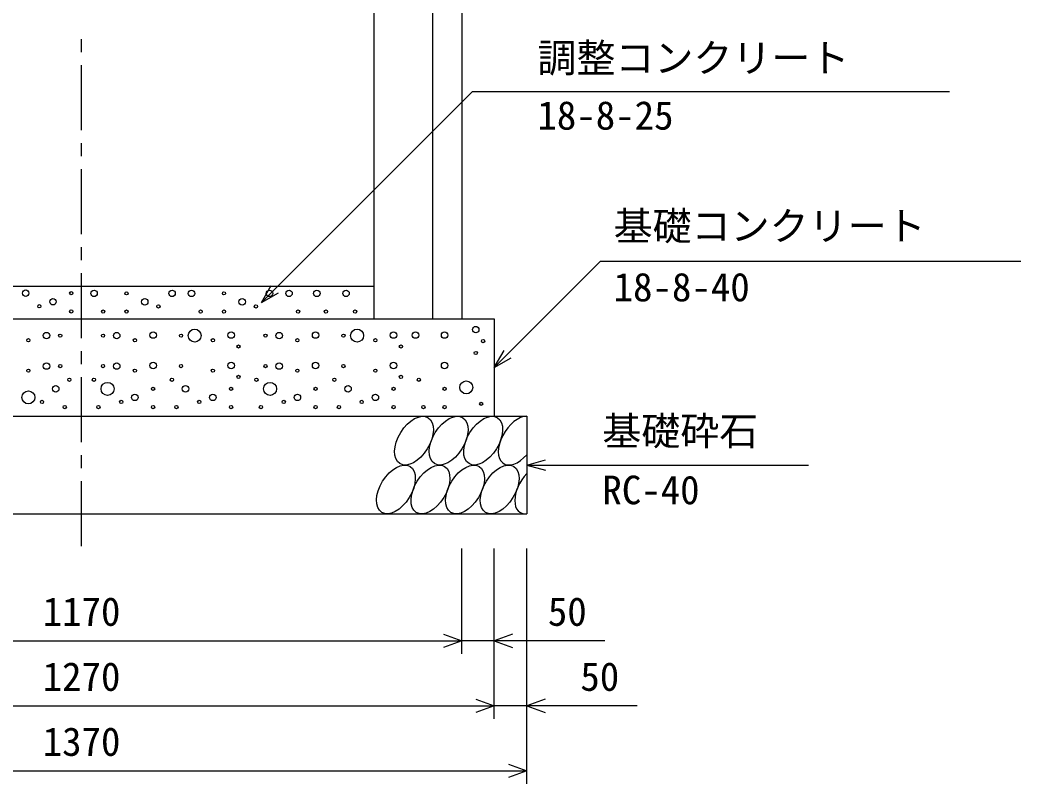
# Model space of a CAD drawing. Units: millimetres, scale not verified. Extents: x -16800 to 16800, y -5940 to 5940.
# Drawn here: x -11223 to -9683, y 512 to 1687 of the extents above; entities that cross this region are included whole.
import ezdxf
from ezdxf.enums import TextEntityAlignment as Align

# ---------------------------------------------------------------- set-up
doc = ezdxf.new("R2010")
doc.units = ezdxf.units.MM
doc.header["$LTSCALE"] = 20
doc.linetypes.add('CHAIN1', pattern=[8, 5, -1, 1, -1])
for name, color, linetype, lineweight in [('0-0_DIM', 7, 'Continuous', 25), ('0-2_HATCH', 6, 'Continuous', 25), ('0-5_OUTLINE', 3, 'Continuous', 25)]:
    doc.layers.add(name, color=color, linetype=linetype, lineweight=lineweight)
doc.styles.add('ＭＳ ゴシック', font='')
doc.styles.get('ＭＳ ゴシック').set_extended_font_data('MS Gothic')

msp = doc.modelspace()

# ---------------------------------------------------------------- linework, layer by layer
at = {"layer": '0-0_DIM', "linetype": 'CHAIN1'}
msp.add_line((-11128.25, 877.29), (-11128.25, 1676.93), dxfattribs=at)
at = {"layer": '0-0_DIM'}
for p, q in [((-10851.33, 1252.29), (-10526.87, 1576.76)), ((-10526.87, 1576.76), (-9792.52, 1576.76)), ((-10329.6, 1315.95), (-10493.25, 1152.29)), ((-10329.6, 1315.95), (-9682.72, 1315.95)), ((-10851.33, 1252.29), (-10836.33, 1278.27)), ((-10851.33, 1252.29), (-10825.35, 1267.29)), ((-10493.25, 1152.29), (-10478.25, 1178.27)), ((-10493.25, 1152.29), (-10467.27, 1167.29)), ((-10443.25, 1002.29), (-10414.27, 1010.06)), ((-10443.25, 1002.29), (-10414.27, 994.53)), ((-10443.25, 1002.29), (-10009.94, 1002.29)), ((-10543.25, 711.78), (-10543.25, 874.12)), ((-10493.25, 611.78), (-10493.25, 874.12)), ((-10443.25, 511.78), (-10443.25, 874.12)), ((-11713.25, 731.78), (-10543.25, 731.78)), ((-10323.25, 731.78), (-10543.25, 731.78)), ((-11763.25, 631.78), (-10493.25, 631.78)), ((-10273.25, 631.78), (-10493.25, 631.78)), ((-11813.25, 531.78), (-10443.25, 531.78))]:
    msp.add_line(p, q, dxfattribs=at)
for points in [[(-10571.44, 742.04), (-10543.25, 731.78), (-10571.44, 721.52)], [(-10465.06, 742.04), (-10493.25, 731.78), (-10465.06, 721.52)], [(-10521.44, 642.04), (-10493.25, 631.78), (-10521.44, 621.52)], [(-10415.06, 642.04), (-10443.25, 631.78), (-10415.06, 621.52)], [(-10471.44, 542.04), (-10443.25, 531.78), (-10471.44, 521.52)]]:
    msp.add_lwpolyline(points, dxfattribs=at)
at = {"layer": '0-2_HATCH'}
for centre, radius in [((-11214.37, 1266.61), 5), ((-11144.28, 1266.61), 2.5), ((-11109.12, 1266.32), 5), ((-11059.21, 1266.32), 2.5), ((-10989.12, 1266.32), 5), ((-10959.12, 1266.32), 5), ((-10909.21, 1266.32), 2.5), ((-10839.12, 1266.32), 5), ((-10809.12, 1266.32), 5), ((-10766.38, 1266.32), 5), ((-10721.38, 1266.32), 5), ((-11193.35, 1246.47), 2.5), ((-11172.32, 1253.47), 5), ((-11031.17, 1253.19), 5), ((-11010.14, 1246.19), 2.5), ((-10881.17, 1253.19), 5), ((-10860.14, 1246.19), 2.5), ((-11144.28, 1238.59), 2.5), ((-11095.1, 1238.31), 2.5), ((-11059.21, 1238.31), 2.5), ((-10945.1, 1238.31), 2.5), ((-10909.21, 1238.31), 2.5), ((-10795.1, 1238.31), 2.5), ((-10752.36, 1238.31), 2.5), ((-10707.36, 1238.31), 2.5), ((-11182.21, 1201.27), 5), ((-11161.18, 1201.27), 2.5), ((-11095.32, 1201.27), 2.5), ((-11074.29, 1201.27), 5), ((-11018.22, 1202.15), 5), ((-10975.32, 1201.27), 2.5), ((-10954.29, 1201.27), 10), ((-10898.22, 1202.15), 5), ((-10845.32, 1201.27), 2.5), ((-10824.29, 1201.27), 5), ((-10768.22, 1202.15), 5), ((-10725.32, 1201.27), 2.5), ((-10704.29, 1201.27), 10), ((-10648.22, 1202.15), 5), ((-10614.35, 1202.15), 5), ((-10569.7, 1202.15), 5), ((-10521.79, 1210.51), 5), ((-11210.24, 1194.27), 2.5), ((-11046.26, 1194.27), 2.5), ((-10926.26, 1194.27), 2.5), ((-10886.88, 1184.58), 2.5), ((-10796.26, 1194.27), 2.5), ((-10676.26, 1194.27), 2.5), ((-10636.88, 1184.58), 2.5), ((-10510.45, 1192.94), 2.5), ((-10521.79, 1174.62), 2.5), ((-11182.21, 1154.47), 5), ((-11161.18, 1154.47), 2.5), ((-11095.32, 1154.47), 2.5), ((-11074.29, 1154.47), 5), ((-11018.22, 1155.35), 5), ((-10975.32, 1154.47), 2.5), ((-10898.22, 1155.35), 5), ((-10845.32, 1154.47), 2.5), ((-10824.29, 1154.47), 5), ((-10768.22, 1155.35), 5), ((-10725.32, 1154.47), 2.5), ((-10648.22, 1155.35), 5), ((-10569.7, 1155.35), 5), ((-11210.24, 1147.47), 2.5), ((-11046.26, 1147.47), 2.5), ((-10926.26, 1147.47), 2.5), ((-10886.88, 1137.78), 2.5), ((-10796.26, 1147.47), 2.5), ((-10676.26, 1147.47), 2.5), ((-10636.88, 1137.78), 2.5), ((-11147.16, 1133.46), 2.5), ((-11109.34, 1133.46), 2.5), ((-11088.31, 1119.45), 10), ((-10989.34, 1133.46), 2.5), ((-10859.34, 1133.46), 2.5), ((-10838.31, 1119.45), 10), ((-10739.34, 1133.46), 2.5), ((-10609.34, 1133.46), 2.5), ((-10536.3, 1121.76), 10), ((-11210.24, 1106.32), 10), ((-11168.19, 1119.45), 5), ((-11046.26, 1106.32), 5), ((-11018.22, 1119.45), 2.5), ((-10968.31, 1119.45), 5), ((-10926.26, 1106.32), 5), ((-10898.22, 1119.45), 2.5), ((-10796.26, 1106.32), 5), ((-10768.22, 1119.45), 2.5), ((-10718.31, 1119.45), 5), ((-10676.26, 1106.32), 5), ((-10648.22, 1119.45), 2.5), ((-10569.7, 1119.45), 2.5), ((-11189.22, 1099.32), 2.5), ((-11154.17, 1091.44), 2.5), ((-11102.33, 1091.44), 2.5), ((-11067.28, 1099.32), 2.5), ((-11018.22, 1091.44), 2.5), ((-10982.33, 1091.44), 2.5), ((-10947.28, 1099.32), 2.5), ((-10898.22, 1091.44), 2.5), ((-10852.33, 1091.44), 2.5), ((-10817.28, 1099.32), 2.5), ((-10768.22, 1091.44), 2.5), ((-10732.33, 1091.44), 2.5), ((-10697.28, 1099.32), 2.5), ((-10648.22, 1091.44), 2.5), ((-10602.33, 1091.44), 2.5), ((-10569.7, 1091.44), 2.5), ((-10513.42, 1096.42), 2.5)]:
    msp.add_circle(centre, radius, dxfattribs=at)
for centre in [(-10616.74, 1039.77), (-10563.53, 1039.77), (-10510.32, 1039.77), (-10644.62, 964.78), (-10591.42, 964.78), (-10538.21, 964.78), (-10485, 964.78)]:
    msp.add_ellipse(centre, major_axis=(21.81, 35.31), ratio=0.5792, dxfattribs=at)
for centre, start_param, end_param in [((-10457.11, 1039.77), 0.3357715, 4.4411806), ((-10431.79, 964.78), 1.2110787, 3.5658734)]:
    msp.add_ellipse(centre, major_axis=(21.81, 35.31), ratio=0.5792, start_param=start_param, end_param=end_param, dxfattribs=at)
at = {"layer": '0-5_OUTLINE'}
for p, q in [((-10543.25, 2214.29), (-10543.25, 1227.29)), ((-10588.25, 1977.29), (-10588.25, 1227.29)), ((-10678.25, 1227.29), (-10678.25, 1877.29)), ((-11578.25, 1277.29), (-10678.25, 1277.29)), ((-11763.25, 1227.29), (-10493.25, 1227.29)), ((-10678.25, 1227.29), (-10543.25, 1227.29)), ((-10493.25, 1227.29), (-10493.25, 1077.29)), ((-11813.25, 1077.29), (-10443.25, 1077.29)), ((-10443.25, 1077.29), (-10443.25, 927.29))]:
    msp.add_line(p, q, dxfattribs=at)
msp.add_lwpolyline([(-11813.25, 1077.29), (-11813.25, 927.29), (-10443.25, 927.29)], dxfattribs=at)

# ---------------------------------------------------------------- texts
at = {"layer": '0-0_DIM', "style": 'ＭＳ ゴシック'}
for s, p in [('調整コンクリート', (-10426.87, 1593.18)), ('18-8-25', (-10426.87, 1504.9)), ('基礎コンクリート', (-10309.6, 1334.68)), ('18-8-40', (-10309.6, 1240.87)), ('基礎砕石', (-10326.93, 1019.47)), ('RC-40', (-10326.93, 928.78)), ('1170', (-11188.25, 741.78)), ('50', (-10410.81, 741.78)), ('1270', (-11188.25, 641.78)), ('50', (-10360.81, 641.78)), ('1370', (-11188.25, 541.78))]:
    msp.add_text(s, height=43.99, dxfattribs=at).set_placement(p, align=Align.BOTTOM_LEFT)

doc.saveas('drawing.dxf')
